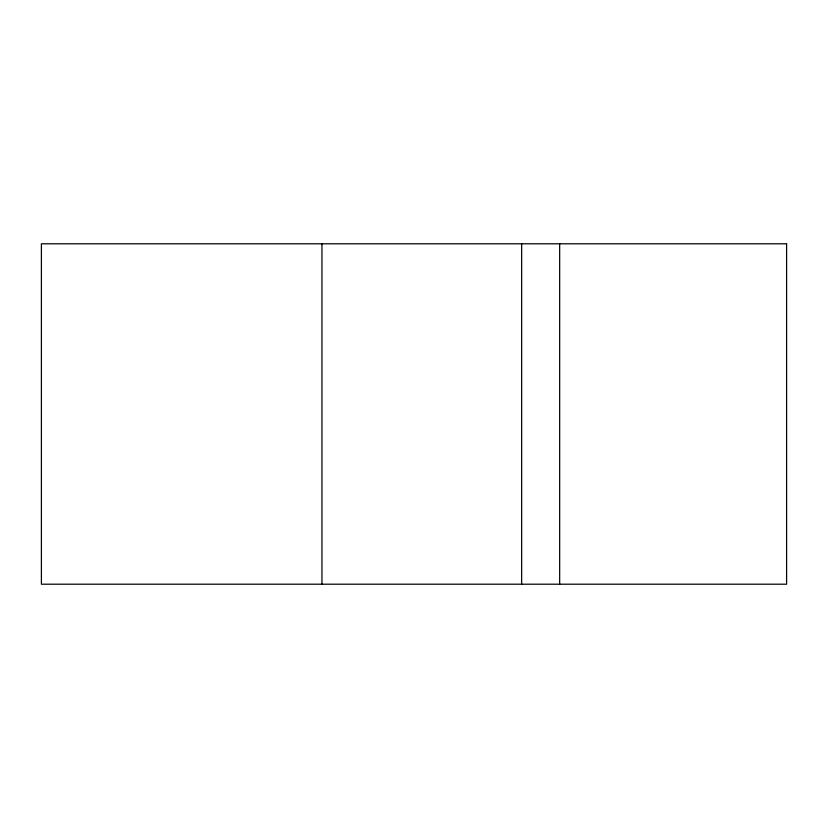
<?xml version="1.0" encoding="UTF-8"?>
<svg xmlns="http://www.w3.org/2000/svg" width="828" height="828" viewBox="0 0 828 828"><rect width="100%" height="100%" fill="white"/><g stroke="black" fill="none" stroke-linecap="round" stroke-linejoin="round"><path stroke-width="1.24" d="M559.666 243.794L559.666 584.206M521.65 243.794L521.65 584.206M321.947 243.794L321.947 584.206M786.6 243.794L41.4 243.794L41.4 584.206L786.6 584.206L786.6 243.794"/></g></svg>
